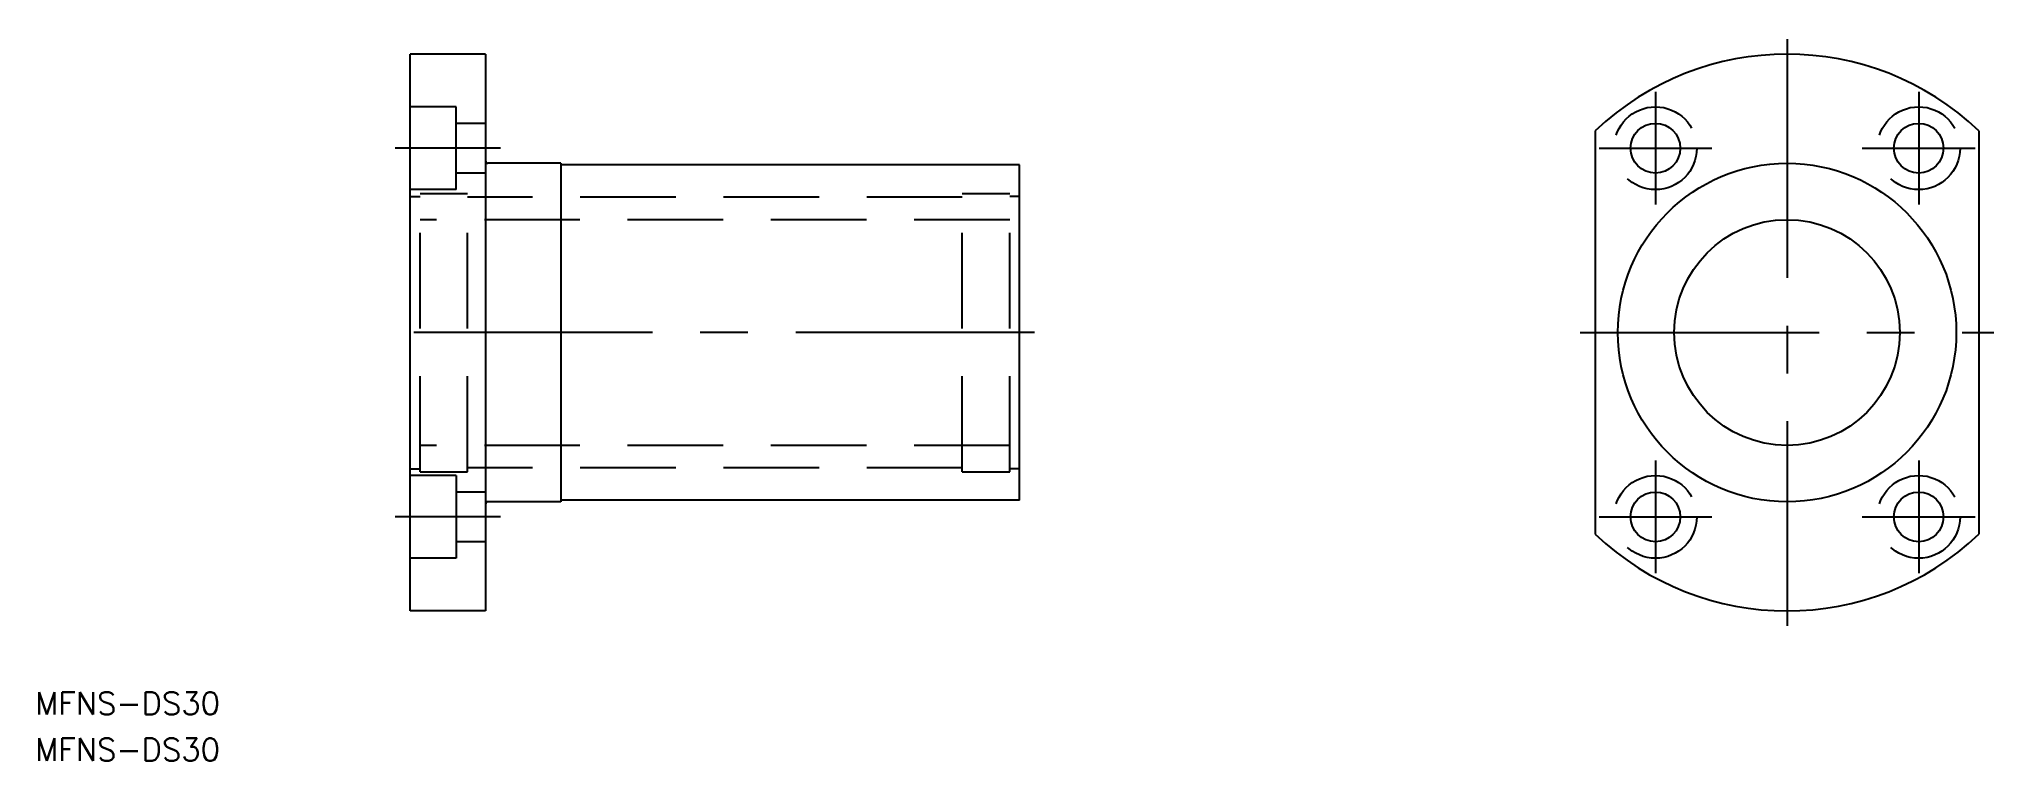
# Model space of a CAD drawing. Extents: x -49 to 211, y -57 to 39.
import ezdxf

# ---------------------------------------------------------------- set-up
doc = ezdxf.new("R2010")
doc.units = 0
doc.linetypes.add('CENTER', pattern=[50.8, 31.75, -6.35, 6.35, -6.35])
doc.linetypes.add('DASHED', pattern=[19.05, 12.7, -6.35])
doc.layers.get('0').update_dxf_attribs({"linetype": 'CONTINUOUS'})
doc.layers.add('CENTER', color=1, linetype='CENTER')
doc.styles.get("Standard").update_dxf_attribs({"font": 'txt.shx', "height": 3, "bigfont": 'bigfont.shx'})

msp = doc.modelspace()

# ---------------------------------------------------------------- linework, layer by layer
at = {"color": 7, "linetype": 'CONTINUOUS'}
for p, q in [((0, -37), (0, 37)), ((10, 37), (0, 37)), ((10, 37), (10, -37)), ((157.56, 26.81), (157.56, -26.81)), ((208.56, 26.81), (208.56, -26.81)), ((20, 22.5), (10.3, 22.5)), ((20, 22.5), (20, -22.5)), ((81, 22.3), (20, 22.3)), ((81, -22.3), (81, 22.3)), ((20, -22.5), (10.3, -22.5)), ((81, -22.3), (20, -22.3)), ((10, -37), (0, -37))]:
    msp.add_line(p, q, dxfattribs=at)
at = {"color": 3, "linetype": 'DASHED'}
for p, q in [((6.1, 30), (0, 30)), ((6.1, 19), (6.1, 30)), ((10, 27.8), (6.1, 27.8)), ((10, 21.2), (6.1, 21.2)), ((6.1, 19), (0, 19)), ((1.3, -18.5), (1.3, 18.5)), ((1.3, 18.5), (7.6, 18.5)), ((7.6, -18.5), (7.6, 18.5)), ((73.4, -18.5), (73.4, 18.5)), ((73.4, 18.5), (79.7, 18.5)), ((79.7, -18.5), (79.7, 18.5)), ((0, 18.1), (1.3, 18.1)), ((73.4, 18), (7.6, 18)), ((81, 18.1), (79.7, 18.1)), ((79.7, 15), (1.3, 15)), ((79.7, -15), (1.3, -15)), ((0, -18.1), (1.3, -18.1)), ((73.4, -18), (7.6, -18)), ((81, -18.1), (79.7, -18.1)), ((6.1, -19), (0, -19)), ((1.3, -18.5), (7.6, -18.5)), ((6.1, -19), (6.1, -30)), ((73.4, -18.5), (79.7, -18.5)), ((10, -21.2), (6.1, -21.2)), ((10, -27.8), (6.1, -27.8)), ((6.1, -30), (0, -30))]:
    msp.add_line(p, q, dxfattribs=at)
for centre in [(165.56, 24.5), (200.56, 24.5), (165.56, -24.5), (200.56, -24.5)]:
    msp.add_circle(centre, 5.5, dxfattribs=at)
at = {"color": 7, "linetype": 'CONTINUOUS'}
for centre, radius in [((165.56, 24.5), 3.3), ((200.56, 24.5), 3.3), ((183.06, 0), 22.5), ((183.06, 0), 15), ((165.56, -24.5), 3.3), ((200.56, -24.5), 3.3)]:
    msp.add_circle(centre, radius, dxfattribs=at)
for centre, radius, start, end in [((183.06, 0), 37, 46.434, 133.566), ((10.3, 22.8), 0.3, 180, 270), ((10.3, -22.8), 0.3, 90, 180), ((183.06, 0), 37, 226.434, 313.566)]:
    msp.add_arc(centre, radius, start, end, dxfattribs=at)
at = {"layer": 'CENTER', "color": 1, "linetype": 'CENTER'}
for p, q in [((183.06, 39), (183.06, -39)), ((165.56, 32), (165.56, 17)), ((200.56, 32), (200.56, 17)), ((12, 24.5), (-2, 24.5)), ((158.06, 24.5), (173.06, 24.5)), ((193.06, 24.5), (208.06, 24.5)), ((83, 0), (-2, 0)), ((155.56, 0), (210.56, 0)), ((165.56, -17), (165.56, -32)), ((200.56, -17), (200.56, -32)), ((12, -24.5), (-2, -24.5)), ((158.06, -24.5), (173.06, -24.5)), ((193.06, -24.5), (208.06, -24.5))]:
    msp.add_line(p, q, dxfattribs=at)

# ---------------------------------------------------------------- texts
at = {"color": 7, "linetype": 'CONTINUOUS'}
for p in [(-49.87, -50.78), (-49.87, -56.93)]:
    msp.add_text('MFNS-DS30', height=3, dxfattribs=at).set_placement(p)

doc.saveas('drawing.dxf')
